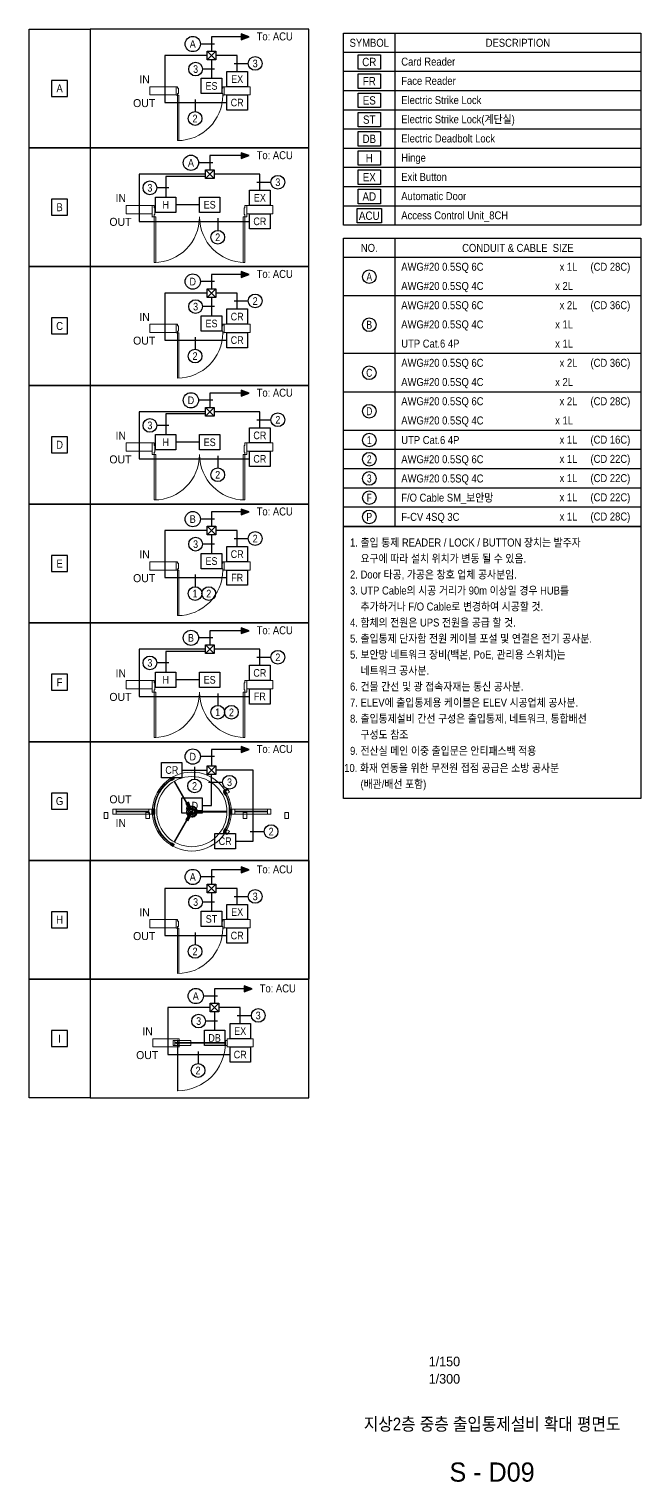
# Model space of a CAD drawing. Header units: millimetres. Extents: x 88230 to 502050, y -351975 to 882900.
# Drawn here: x 347228 to 375900, y 16882 to 84943 of the extents above; entities that cross this region are included whole.
import ezdxf
from ezdxf.enums import TextEntityAlignment as Align

# ---------------------------------------------------------------- set-up
doc = ezdxf.new("R2010")
doc.units = ezdxf.units.MM
doc.header["$LTSCALE"] = 150
doc.set_wipeout_variables(frame=1)
for name, color, linetype in [('-----20 General Symbol', 3, 'Continuous'), ('-----29 Cable Schedule', 1, 'Continuous'), ('-----29 Indicator', 1, 'Continuous'), ('-----30 Text', 2, 'Continuous'), ('-----41 Drawing Title', 2, 'Continuous'), ('-----42 Drawing Number', 2, 'Continuous'), ('-----43 Drawing Scale', 3, 'Continuous'), ('4', 4, 'Continuous')]:
    doc.layers.add(name, color=color, linetype=linetype)
doc.layers.add('-----31 Base Plan', color=8, linetype='Continuous', lineweight=0)
doc.styles.add('ELEC', font='')
doc.styles.get('ELEC').set_extended_font_data('Dotum')

# ---------------------------------------------------------------- blocks, each defined once
blk = doc.blocks.new('A$Cb6f7ff96')
at = {"layer": '-----20 General Symbol', "color": 1}
for points in [[(-29521, -10719), (-29521, -12079), (-31600, -12079), (-31600, -10719)], [(-29521, -12519), (-29521, -13879), (-31600, -13879), (-31600, -12519)], [(-29521, -14319), (-29521, -15679), (-31600, -15679), (-31600, -14319)], [(-29521, -16119), (-29521, -17479), (-31600, -17479), (-31600, -16119)], [(-29521, -17919), (-29521, -19279), (-31600, -19279), (-31600, -17919)], [(-29521, -19719), (-29521, -21079), (-31600, -21079), (-31600, -19719)], [(-29521, -21519), (-29521, -22879), (-31600, -22879), (-31600, -21519)], [(-29521, -23319), (-29521, -24679), (-31600, -24679), (-31600, -23319)], [(-29421, -25119), (-29421, -26479), (-31700, -26479), (-31700, -25119)]]:
    blk.add_lwpolyline(points, close=True, dxfattribs=at)
at = {"layer": '-----29 Cable Schedule', "color": 1}
for p, q in [((-28161, -8700), (-28161, -26719)), ((-5100, -12300), (-32961, -12300)), ((-5100, -14100), (-32961, -14100)), ((-5100, -15900), (-32961, -15900)), ((-5100, -17700), (-32961, -17700)), ((-5100, -19500), (-32961, -19500)), ((-5100, -21300), (-32961, -21300)), ((-5100, -21300), (-32961, -21300)), ((-5100, -23100), (-32961, -23100)), ((-5100, -23100), (-32961, -23100)), ((-5100, -24900), (-32961, -24900)), ((-5100, -24900), (-32961, -24900)), ((-28161, -27919), (-28161, -54919)), ((-5100, -33319), (-32961, -33319)), ((-5100, -38719), (-32961, -38719)), ((-5100, -42319), (-32961, -42319)), ((-5100, -45919), (-32961, -45919)), ((-5100, -47719), (-32961, -47719)), ((-5100, -49519), (-32961, -49519)), ((-5100, -51319), (-32961, -51319)), ((-5100, -53119), (-32961, -53119))]:
    blk.add_line(p, q, dxfattribs=at)
at = {"layer": '-----29 Cable Schedule', "color": 3}
for p, q in [((-5100, -10500), (-32961, -10500)), ((-5100, -29719), (-32961, -29719))]:
    blk.add_line(p, q, dxfattribs=at)
for points in [[(-5100, -26700), (-32961, -26700), (-32961, -8700), (-5100, -8700)], [(-5100, -54919), (-32961, -54919), (-32961, -27919), (-5100, -27919)], [(-5100, -80413), (-32961, -80413), (-32961, -54919), (-5100, -54919)]]:
    blk.add_lwpolyline(points, close=True, dxfattribs=at)
at = {"layer": '-----29 Indicator', "color": 1}
for centre in [(-30561, -31519), (-30561, -36019), (-30561, -40519), (-30561, -44119), (-30561, -46819), (-30561, -48619), (-30561, -50419), (-30561, -52219), (-30561, -54019)]:
    blk.add_circle(centre, 637, dxfattribs=at)
at = {"layer": '-----20 General Symbol', "color": 3, "style": 'ELEC', "width": 0.9}
for s, p in [('CR', (-30561, -11399)), ('FR', (-30561, -13199)), ('ES', (-30561, -14999)), ('ST', (-30561, -16799)), ('DB', (-30561, -18599)), ('H', (-30561, -20399)), ('EX', (-30561, -22199)), ('AD', (-30561, -23999)), ('ACU', (-30561, -25799))]:
    blk.add_text(s, height=780, dxfattribs=at).set_placement(p, align=Align.MIDDLE_CENTER)
at = {"layer": '-----30 Text', "color": 2, "style": 'ELEC', "width": 0.9}
for s, p in [('SYMBOL', (-30561, -9600)), ('DESCRIPTION', (-16630, -9600)), ('NO.', (-30561, -28819)), ('CONDUIT & CABLE  SIZE', (-16630, -28819))]:
    blk.add_text(s, height=750, dxfattribs=at).set_placement(p, align=Align.MIDDLE)
for s, p in [('Card Reader', (-27561, -11366)), ('Face Reader', (-27561, -13166)), ('Electric Strike Lock', (-27561, -14966)), ('Electric Strike Lock(계단실)', (-27561, -16766)), ('Electric Deadbolt Lock', (-27561, -18566)), ('Hinge', (-27561, -20366)), ('Exit Button', (-27561, -22166)), ('Automatic Door', (-27561, -23966)), ('Access Control Unit_8CH', (-27561, -25766)), ('AWG#20 0.5SQ 6C', (-27561, -30585)), ('AWG#20 0.5SQ 4C', (-27561, -32385)), ('AWG#20 0.5SQ 6C', (-27561, -34185)), ('AWG#20 0.5SQ 4C', (-27561, -35985)), ('UTP Cat.6 4P', (-27561, -37785)), ('AWG#20 0.5SQ 6C', (-27561, -39585)), ('AWG#20 0.5SQ 4C', (-27561, -41385)), ('AWG#20 0.5SQ 6C', (-27561, -43185)), ('AWG#20 0.5SQ 4C', (-27561, -44985)), ('UTP Cat.6 4P', (-27561, -46819)), ('AWG#20 0.5SQ 6C', (-27561, -48619)), ('AWG#20 0.5SQ 4C', (-27561, -50419)), ('F/O Cable SM_보안망', (-27561, -52219)), ('F-CV 4SQ 3C', (-27561, -54019)), ('1. 출입 통제 READER / LOCK / BUTTON 장치는 발주자', (-32361, -56419)), ('    요구에 따라 설치 위치가 변동 될 수 있음.', (-32361, -57919)), ('2. Door 타공, 가공은 창호 업체 공사분임.', (-32361, -59419)), ('3. UTP Cable의 시공 거리가 90m 이상일 경우 HUB를', (-32361, -60919)), ('    추가하거나 F/O Cable로 변경하여 시공할 것.', (-32361, -62419)), ('4. 함체의 전원은 UPS 전원을 공급 할 것.', (-32361, -63919)), ('5. 출입통제 단자함 전원 케이블 포설 및 연결은 전기 공사분.', (-32361, -65419)), ('5. 보안망 네트워크 장비(백본, PoE, 관리용 스위치)는', (-32361, -66919)), ('    네트워크 공사분.', (-32361, -68419)), ('6. 건물 간선 및 광 접속자재는 통신 공사분.', (-32361, -69919)), ('7. ELEV에 출입통제용 케이블은 ELEV 시공업체 공사분.', (-32361, -71419)), ('8. 출입통제설비 간선 구성은 출입통제, 네트워크, 통합배선', (-32361, -72919)), ('    구성도 참조', (-32361, -74419)), ('9. 전산실 메인 이중 출입문은 안티패스백 적용', (-32361, -75937)), ('10. 화재 연동을 위한 무전원 접점 공급은 소방 공사분', (-32905, -77545)), ('    (배관/배선 포함)', (-32361, -79045))]:
    blk.add_text(s, height=750, dxfattribs=at).set_placement(p, align=Align.MIDDLE_LEFT)
at = {"layer": '-----30 Text', "transparency": 33554687, "style": 'ELEC', "width": 0.8}
for s, p in [('A', (-30561, -31519)), ('B', (-30561, -36019)), ('C', (-30561, -40519)), ('D', (-30561, -44119)), ('1', (-30561, -46819)), ('2', (-30561, -48619)), ('3', (-30561, -50419)), ('F', (-30561, -52219)), ('P', (-30561, -54019))]:
    blk.add_text(s, height=750, dxfattribs=at).set_placement(p, align=Align.MIDDLE_CENTER)
at = {"layer": '-----30 Text', "color": 2, "style": 'ELEC', "width": 0.9}
for s, p in [('x 1L     (CD 28C)', (-6100, -30585)), ('x 2L     ', (-10242, -32385)), ('x 2L     (CD 36C)', (-6100, -34185)), ('x 1L     ', (-10242, -35985)), ('x 1L     ', (-10242, -37785)), ('x 2L     (CD 36C)', (-6100, -39585)), ('x 2L     ', (-10242, -41385)), ('x 2L     (CD 28C)', (-6100, -43185)), ('x 1L     ', (-10242, -44985)), ('x 1L     (CD 16C)', (-6100, -46785)), ('x 1L     (CD 22C)', (-6100, -48585)), ('x 1L     (CD 22C)', (-6100, -50385)), ('x 1L     (CD 22C)', (-6100, -52185)), ('x 1L     (CD 28C)', (-6100, -53985))]:
    blk.add_text(s, height=750, dxfattribs=at).set_placement(p, align=Align.MIDDLE_RIGHT)
blk = doc.blocks.new('범례2_GOK')
at = {"layer": '4', "ltscale": 0.05}
h = blk.add_hatch(color=256, dxfattribs=at)
h.dxf.hatch_style = 1
h.paths.add_polyline_path([(38427, 168058), (38951, 168249), (38427, 168440)])
at = {"layer": '4'}
h = blk.add_hatch(color=256, dxfattribs=at)
h.dxf.hatch_style = 1
h.paths.add_polyline_path([(38427, 160327), (38951, 160518), (38427, 160709)])
h = blk.add_hatch(color=256, dxfattribs=at)
h.dxf.hatch_style = 1
h.paths.add_polyline_path([(38427, 152596), (38951, 152787), (38427, 152978)])
h = blk.add_hatch(color=256, dxfattribs=at)
h.dxf.hatch_style = 1
h.paths.add_polyline_path([(38427, 144865), (38951, 145056), (38427, 145247)])
h = blk.add_hatch(color=256, dxfattribs=at)
h.dxf.hatch_style = 1
h.paths.add_polyline_path([(38427, 137134), (38951, 137325), (38427, 137516)])
h = blk.add_hatch(color=256, dxfattribs=at)
h.dxf.hatch_style = 1
h.paths.add_polyline_path([(38427, 129403), (38951, 129594), (38427, 129784)])
h = blk.add_hatch(color=256, dxfattribs=at)
h.dxf.hatch_style = 1
h.paths.add_polyline_path([(38427, 121671), (38951, 121862), (38427, 122053)])
h = blk.add_hatch(color=256, dxfattribs=at)
h.dxf.hatch_style = 1
h.paths.add_polyline_path([(38427, 113837), (38951, 114028), (38427, 114219)])
at = {"layer": '4', "ltscale": 0.05}
h = blk.add_hatch(color=256, dxfattribs=at)
h.dxf.hatch_style = 1
h.paths.add_polyline_path([(38625, 106089), (39150, 106280), (38625, 106471)])
at = {"layer": '-----20 General Symbol'}
for p, q in [((36214, 167321), (36778, 167321)), ((36214, 166758), (36214, 167321)), ((36778, 166758), (36214, 167321)), ((36214, 166758), (36778, 167321)), ((36778, 166758), (36214, 166758)), ((36778, 167321), (36778, 166758)), ((36098, 159590), (36661, 159590)), ((36098, 159027), (36098, 159590)), ((36661, 159027), (36098, 159590)), ((36098, 159027), (36661, 159590)), ((36661, 159027), (36098, 159027)), ((36661, 159590), (36661, 159027)), ((36214, 151859), (36778, 151859)), ((36214, 151295), (36214, 151859)), ((36778, 151295), (36214, 151859)), ((36214, 151295), (36778, 151859)), ((36778, 151859), (36778, 151295)), ((36778, 151295), (36214, 151295)), ((36098, 144128), (36661, 144128)), ((36098, 143564), (36098, 144128)), ((36661, 143564), (36098, 144128)), ((36098, 143564), (36661, 144128)), ((36661, 144128), (36661, 143564)), ((36661, 143564), (36098, 143564)), ((36214, 136397), (36778, 136397)), ((36214, 135833), (36214, 136397)), ((36778, 135833), (36214, 136397)), ((36214, 135833), (36778, 136397)), ((36778, 136397), (36778, 135833)), ((36778, 135833), (36214, 135833)), ((36098, 128666), (36661, 128666)), ((36098, 128102), (36098, 128666)), ((36661, 128102), (36098, 128666)), ((36098, 128102), (36661, 128666)), ((36661, 128666), (36661, 128102)), ((36661, 128102), (36098, 128102)), ((36214, 120807), (36778, 120807)), ((36214, 120243), (36214, 120807)), ((36778, 120243), (36214, 120807)), ((36214, 120243), (36778, 120807)), ((36778, 120243), (36214, 120243)), ((36778, 120807), (36778, 120243)), ((36214, 113100), (36778, 113100)), ((36214, 112537), (36214, 113100)), ((36778, 112537), (36214, 113100)), ((36214, 112537), (36778, 113100)), ((36778, 113100), (36778, 112537)), ((36778, 112537), (36214, 112537)), ((36413, 105352), (36976, 105352)), ((36413, 104789), (36413, 105352)), ((36976, 104789), (36413, 105352)), ((36413, 104789), (36976, 105352)), ((36976, 105352), (36976, 104789)), ((36976, 104789), (36413, 104789))]:
    blk.add_line(p, q, dxfattribs=at)
at = {"layer": '-----20 General Symbol', "color": 1}
for p, q in [((35834, 165552), (37159, 165552)), ((35834, 164558), (35834, 165552)), ((37159, 165552), (37159, 164558)), ((37505, 166001), (38830, 166001)), ((37505, 165007), (37505, 166001)), ((38830, 166001), (38830, 165007)), ((27126, 165414), (26084, 165414)), ((26084, 165414), (26084, 164372)), ((27126, 164372), (27126, 165414)), ((38830, 165007), (37505, 165007)), ((26084, 164372), (27126, 164372)), ((37159, 164558), (35834, 164558)), ((37505, 164470), (38830, 164470)), ((37505, 163476), (37505, 164470)), ((38830, 164470), (38830, 163476)), ((38830, 163476), (37505, 163476)), ((38981, 158270), (40306, 158270)), ((38981, 157276), (38981, 158270)), ((40306, 158270), (40306, 157276)), ((27126, 157683), (26084, 157683)), ((26084, 157683), (26084, 156641)), ((27126, 156641), (27126, 157683)), ((32857, 157820), (34182, 157820)), ((32857, 156827), (32857, 157820)), ((34182, 157820), (34182, 156827)), ((35717, 157820), (37042, 157820)), ((35717, 156827), (35717, 157820)), ((37042, 157820), (37042, 156827)), ((40306, 157276), (38981, 157276)), ((26084, 156641), (27126, 156641)), ((34182, 156827), (32857, 156827)), ((37042, 156827), (35717, 156827)), ((38981, 156739), (40306, 156739)), ((38981, 155745), (38981, 156739)), ((40306, 156739), (40306, 155745)), ((40306, 155745), (38981, 155745)), ((37505, 150539), (38830, 150539)), ((37505, 149545), (37505, 150539)), ((38830, 150539), (38830, 149545)), ((27126, 149952), (26084, 149952)), ((26084, 149952), (26084, 148909)), ((27126, 148909), (27126, 149952)), ((35834, 150089), (37159, 150089)), ((35834, 149095), (35834, 150089)), ((37159, 150089), (37159, 149095)), ((38830, 149545), (37505, 149545)), ((26084, 148909), (27126, 148909)), ((37159, 149095), (35834, 149095)), ((37505, 149008), (38830, 149008)), ((37505, 148014), (37505, 149008)), ((38830, 149008), (38830, 148014)), ((38830, 148014), (37505, 148014)), ((38981, 142808), (40306, 142808)), ((38981, 141814), (38981, 142808)), ((40306, 142808), (40306, 141814)), ((27126, 142220), (26084, 142220)), ((26084, 142220), (26084, 141178)), ((27126, 141178), (27126, 142220)), ((32857, 142358), (34182, 142358)), ((32857, 141364), (32857, 142358)), ((34182, 142358), (34182, 141364)), ((35717, 142358), (37042, 142358)), ((35717, 141364), (35717, 142358)), ((37042, 142358), (37042, 141364)), ((26084, 141178), (27126, 141178)), ((34182, 141364), (32857, 141364)), ((37042, 141364), (35717, 141364)), ((40306, 141814), (38981, 141814)), ((38981, 141277), (40306, 141277)), ((38981, 140283), (38981, 141277)), ((40306, 141277), (40306, 140283)), ((40306, 140283), (38981, 140283)), ((27126, 134489), (26084, 134489)), ((26084, 134489), (26084, 133447)), ((27126, 133447), (27126, 134489)), ((35834, 134627), (37159, 134627)), ((35834, 133633), (35834, 134627)), ((37159, 134627), (37159, 133633)), ((37505, 135077), (38830, 135077)), ((37505, 134083), (37505, 135077)), ((38830, 135077), (38830, 134083)), ((26084, 133447), (27126, 133447)), ((37159, 133633), (35834, 133633)), ((38830, 134083), (37505, 134083)), ((37505, 133546), (38830, 133546)), ((37505, 132552), (37505, 133546)), ((38830, 133546), (38830, 132552)), ((38830, 132552), (37505, 132552)), ((27126, 126758), (26084, 126758)), ((26084, 126758), (26084, 125716)), ((27126, 125716), (27126, 126758)), ((32857, 126896), (34182, 126896)), ((32857, 125902), (32857, 126896)), ((34182, 126896), (34182, 125902)), ((35717, 126896), (37042, 126896)), ((35717, 125902), (35717, 126896)), ((37042, 126896), (37042, 125902)), ((38981, 127346), (40306, 127346)), ((38981, 126352), (38981, 127346)), ((40306, 127346), (40306, 126352)), ((34182, 125902), (32857, 125902)), ((37042, 125902), (35717, 125902)), ((40306, 126352), (38981, 126352)), ((38981, 125815), (40306, 125815)), ((38981, 124821), (38981, 125815)), ((40306, 125815), (40306, 124821)), ((26084, 125716), (27126, 125716)), ((40306, 124821), (38981, 124821)), ((33249, 121022), (34574, 121022)), ((33249, 120028), (33249, 121022)), ((34574, 121022), (34574, 120028)), ((34574, 120028), (33249, 120028)), ((27126, 119027), (26084, 119027)), ((26084, 119027), (26084, 117985)), ((27126, 117985), (27126, 119027)), ((34555, 118707), (35880, 118707)), ((34555, 117713), (34555, 118707)), ((35880, 118707), (35880, 117713)), ((26084, 117985), (27126, 117985)), ((35880, 117713), (34555, 117713)), ((36724, 116391), (38049, 116391)), ((36724, 115398), (36724, 116391)), ((38049, 116391), (38049, 115398)), ((38049, 115398), (36724, 115398)), ((37505, 111780), (38830, 111780)), ((37505, 110786), (37505, 111780)), ((38830, 111780), (38830, 110786)), ((27126, 111296), (26084, 111296)), ((26084, 111296), (26084, 110254)), ((27126, 110254), (27126, 111296)), ((35834, 111330), (37159, 111330)), ((35834, 110337), (35834, 111330)), ((37159, 111330), (37159, 110337)), ((38830, 110786), (37505, 110786)), ((26084, 110254), (27126, 110254)), ((37159, 110337), (35834, 110337)), ((37505, 110249), (38830, 110249)), ((37505, 109255), (37505, 110249)), ((38830, 110249), (38830, 109255)), ((38830, 109255), (37505, 109255)), ((37704, 104032), (39029, 104032)), ((37704, 103038), (37704, 104032)), ((39029, 104032), (39029, 103038)), ((27126, 103565), (26084, 103565)), ((26084, 103565), (26084, 102523)), ((27126, 102523), (27126, 103565)), ((36032, 103582), (37357, 103582)), ((36032, 102589), (36032, 103582)), ((37357, 103582), (37357, 102589)), ((26084, 102523), (27126, 102523)), ((37357, 102589), (36032, 102589)), ((39029, 103038), (37704, 103038)), ((37704, 102501), (39029, 102501)), ((37704, 101507), (37704, 102501)), ((39029, 102501), (39029, 101507)), ((39029, 101507), (37704, 101507))]:
    blk.add_line(p, q, dxfattribs=at)
at = {"layer": '-----29 Indicator', "color": 1}
for p, q in [((24617, 168758), (28593, 168758)), ((24617, 161027), (24617, 168758)), ((28593, 168758), (28593, 161027)), ((42841, 168758), (28593, 168758)), ((28593, 168758), (28593, 161027)), ((42841, 161027), (42841, 168758)), ((28593, 161027), (24617, 161027)), ((24617, 161027), (28593, 161027)), ((24617, 153296), (24617, 161027)), ((28593, 161027), (42841, 161027)), ((28593, 161027), (28593, 153296)), ((42841, 161027), (28593, 161027)), ((28593, 161027), (28593, 153296)), ((42841, 153296), (42841, 161027)), ((28593, 153296), (24617, 153296)), ((24617, 153296), (28593, 153296)), ((24617, 145565), (24617, 153296)), ((28593, 153296), (42841, 153296)), ((28593, 153296), (28593, 145565)), ((42841, 153296), (28593, 153296)), ((28593, 153296), (28593, 145565)), ((42841, 145565), (42841, 153296)), ((28593, 145565), (24617, 145565)), ((24617, 145565), (28593, 145565)), ((24617, 137834), (24617, 145565)), ((28593, 145565), (42841, 145565)), ((28593, 145565), (28593, 137834)), ((42841, 145565), (28593, 145565)), ((28593, 145565), (28593, 137834)), ((42841, 137834), (42841, 145565)), ((28593, 137834), (24617, 137834)), ((24617, 137834), (28593, 137834)), ((24617, 130103), (24617, 137834)), ((28593, 137834), (42841, 137834)), ((28593, 137834), (28593, 130103)), ((42841, 137834), (28593, 137834)), ((28593, 137834), (28593, 130103)), ((42841, 130103), (42841, 137834)), ((28593, 130103), (24617, 130103)), ((24617, 130103), (28593, 130103)), ((24617, 122372), (24617, 130103)), ((28593, 130103), (42841, 130103)), ((28593, 130103), (28593, 122372)), ((42841, 130103), (28593, 130103)), ((28593, 130103), (28593, 122372)), ((42841, 122372), (42841, 130103)), ((28593, 122372), (24617, 122372)), ((24617, 122372), (28593, 122372)), ((24617, 114640), (24617, 122372)), ((28593, 122372), (42841, 122372)), ((28593, 122372), (28593, 114640)), ((42841, 122372), (28593, 122372)), ((28593, 122372), (28593, 114640)), ((42841, 114640), (42841, 122372)), ((42841, 114640), (24617, 114640)), ((28593, 114640), (24617, 114640)), ((24617, 114640), (28593, 114640)), ((28593, 114640), (24617, 114640)), ((24617, 114640), (28593, 114640)), ((24617, 106909), (24617, 114640)), ((24617, 114640), (28593, 114640)), ((24617, 106909), (24617, 114640)), ((24617, 114640), (24617, 114640)), ((28593, 114640), (42841, 114640)), ((42841, 114640), (28593, 114640)), ((28593, 114640), (42841, 114640)), ((28593, 114640), (28593, 106909)), ((42841, 114640), (28593, 114640)), ((28593, 114640), (28593, 106909)), ((28593, 114640), (42841, 114640)), ((28593, 106909), (28593, 114640)), ((28593, 114640), (28593, 106909)), ((42841, 106909), (42841, 114640)), ((42841, 114640), (42841, 106909)), ((28593, 106909), (24617, 106909)), ((24617, 106909), (28593, 106909)), ((24617, 99178), (24617, 106909)), ((28593, 106909), (42841, 106909)), ((28593, 106909), (28593, 99178)), ((42841, 106909), (28593, 106909)), ((28593, 106909), (28593, 99178)), ((42841, 99178), (42841, 106909)), ((28593, 99178), (24617, 99178)), ((28593, 99178), (42841, 99178))]:
    blk.add_line(p, q, dxfattribs=at)
at = {"layer": '-----29 Indicator', "color": 1, "linetype": 'Continuous'}
for p, q in [((36297, 167785), (35772, 167785)), ((36695, 167785), (36297, 167785)), ((37969, 166520), (38366, 166520)), ((38366, 166520), (38892, 166520)), ((36297, 166155), (35908, 166155)), ((36695, 166155), (36297, 166155)), ((35424, 164172), (35424, 163774)), ((35424, 163774), (35424, 163385)), ((36181, 160054), (35655, 160054)), ((36578, 160054), (36181, 160054)), ((33320, 158424), (32932, 158424)), ((33718, 158424), (33320, 158424)), ((39445, 158789), (39843, 158789)), ((39843, 158789), (40369, 158789)), ((36900, 156441), (36900, 156043)), ((36900, 156043), (36900, 155654)), ((36297, 152323), (35772, 152323)), ((36695, 152323), (36297, 152323)), ((36297, 150692), (35908, 150692)), ((36695, 150692), (36297, 150692)), ((37969, 151058), (38366, 151058)), ((38366, 151058), (38892, 151058)), ((35424, 148710), (35424, 148312)), ((35424, 148312), (35424, 147923)), ((36181, 144592), (35655, 144592)), ((36578, 144592), (36181, 144592)), ((33320, 142961), (32932, 142961)), ((33718, 142961), (33320, 142961)), ((39445, 143327), (39843, 143327)), ((39843, 143327), (40369, 143327)), ((36900, 140979), (36900, 140581)), ((36900, 140581), (36900, 140192)), ((36297, 136861), (35772, 136861)), ((36695, 136861), (36297, 136861)), ((37969, 135596), (38366, 135596)), ((38366, 135596), (38892, 135596)), ((36297, 135230), (35908, 135230)), ((36695, 135230), (36297, 135230)), ((35424, 133247), (35424, 132850)), ((35424, 132850), (35424, 132461)), ((36181, 129130), (35655, 129130)), ((36578, 129130), (36181, 129130)), ((39445, 127865), (39843, 127865)), ((39843, 127865), (40369, 127865)), ((33320, 127499), (32932, 127499)), ((33718, 127499), (33320, 127499)), ((36900, 125516), (36900, 125119)), ((36900, 125119), (36900, 124730)), ((36297, 121399), (35772, 121399)), ((36695, 121399), (36297, 121399)), ((35394, 120724), (35394, 120326)), ((35394, 120326), (35394, 119937)), ((36297, 119731), (36695, 119731)), ((36695, 119731), (37221, 119731)), ((39009, 116521), (39406, 116521)), ((39406, 116521), (39932, 116521)), ((36297, 113564), (35772, 113564)), ((36695, 113564), (36297, 113564)), ((36297, 111934), (35908, 111934)), ((36695, 111934), (36297, 111934)), ((37969, 112299), (38366, 112299)), ((38366, 112299), (38892, 112299)), ((35424, 109951), (35424, 109553)), ((35424, 109553), (35424, 109164)), ((36496, 105816), (35970, 105816)), ((36893, 105816), (36496, 105816)), ((36496, 104186), (36107, 104186)), ((36893, 104186), (36496, 104186)), ((38167, 104551), (38565, 104551)), ((38565, 104551), (39091, 104551)), ((35622, 102203), (35622, 101805)), ((35622, 101805), (35622, 101416))]:
    blk.add_line(p, q, dxfattribs=at)
for centre, radius in [((35275, 167785), 497), ((35461, 166155), 447), ((39340, 166520), 447), ((35424, 162938), 447), ((35158, 160054), 497), ((40816, 158789), 447), ((32484, 158424), 447), ((36900, 155207), 447), ((35275, 152323), 497), ((39340, 151058), 447), ((35461, 150692), 447), ((35424, 147476), 447), ((35158, 144592), 497), ((40816, 143327), 447), ((32484, 142961), 447), ((36900, 139745), 447), ((35275, 136861), 497), ((35461, 135230), 447), ((39340, 135596), 447), ((35424, 132014), 447), ((36318, 132014), 447), ((35158, 129130), 497), ((32484, 127499), 447), ((40816, 127865), 447), ((36900, 124283), 447), ((37795, 124283), 447), ((35275, 121399), 497), ((37668, 119731), 447), ((35394, 119490), 447), ((40379, 116521), 447), ((35275, 113564), 497), ((39340, 112299), 447), ((35461, 111934), 447), ((35424, 108717), 447), ((35473, 105816), 497), ((39538, 104551), 447), ((35660, 104186), 447), ((35622, 100969), 447)]:
    blk.add_circle(centre, radius, dxfattribs=at)
at = {"layer": '-----31 Base Plan'}
for p, q in [((34188, 165007), (32483, 165007)), ((32483, 165007), (32483, 164470)), ((34188, 165007), (34188, 164452)), ((34275, 165007), (34188, 165007)), ((34188, 164470), (34188, 165007)), ((34275, 164905), (34275, 165007)), ((34275, 164905), (34345, 164905)), ((34345, 164558), (34345, 164905)), ((37159, 164905), (37159, 164558)), ((37159, 164905), (37228, 164905)), ((37228, 164905), (37228, 165007)), ((37315, 165007), (37228, 165007)), ((37315, 164452), (37315, 165007)), ((37315, 165007), (39020, 165007)), ((37315, 164470), (37315, 165007)), ((39020, 165007), (39020, 164470)), ((32483, 164470), (34188, 164470)), ((34188, 164452), (34275, 164452)), ((34275, 164452), (34275, 164558)), ((34275, 164558), (34345, 164558)), ((34380, 164452), (34275, 164452)), ((34275, 164452), (34275, 161499)), ((34380, 164452), (34380, 161501)), ((37159, 164558), (37228, 164558)), ((37228, 164558), (37228, 164452)), ((37228, 164452), (37315, 164452)), ((39020, 164470), (37315, 164470)), ((32643, 157276), (30937, 157276)), ((30937, 157276), (30937, 156739)), ((32643, 156525), (32643, 157276)), ((32643, 157276), (32762, 157276)), ((32643, 156739), (32643, 157276)), ((32643, 157061), (32643, 156524)), ((32762, 157276), (32762, 157123)), ((32762, 157123), (32814, 157123)), ((32814, 157123), (32814, 156679)), ((38672, 157123), (38620, 157123)), ((38620, 157123), (38620, 156679)), ((38791, 157276), (38672, 157276)), ((38672, 157276), (38672, 157123)), ((38791, 156525), (38791, 157276)), ((40497, 157276), (38791, 157276)), ((38791, 157276), (38791, 156739)), ((40497, 156739), (40497, 157276)), ((30937, 156739), (32643, 156739)), ((32762, 156525), (32643, 156525)), ((32814, 156679), (32762, 156679)), ((32762, 156679), (32762, 156525)), ((32762, 156525), (32762, 156525)), ((32762, 153570), (32762, 156525)), ((32762, 156525), (32865, 156525)), ((32865, 156525), (32865, 153570)), ((38569, 156525), (38569, 153570)), ((38672, 156525), (38569, 156525)), ((38620, 156679), (38672, 156679)), ((38672, 156679), (38672, 156525)), ((38672, 156525), (38672, 156525)), ((38672, 156525), (38672, 156525)), ((38672, 156525), (38791, 156525)), ((38672, 153570), (38672, 156525)), ((38791, 156739), (40497, 156739)), ((32865, 153570), (32762, 153570)), ((38569, 153570), (38672, 153570)), ((34188, 149545), (32483, 149545)), ((32483, 149545), (32483, 149008)), ((34188, 149545), (34188, 148989)), ((34275, 149545), (34188, 149545)), ((34188, 149008), (34188, 149545)), ((34275, 149443), (34275, 149545)), ((34275, 149443), (34345, 149443)), ((34345, 149095), (34345, 149443)), ((37159, 149443), (37159, 149095)), ((37159, 149443), (37228, 149443)), ((37228, 149443), (37228, 149545)), ((37315, 149545), (37228, 149545)), ((37315, 148989), (37315, 149545)), ((37315, 149545), (39020, 149545)), ((37315, 149008), (37315, 149545)), ((39020, 149545), (39020, 149008)), ((32483, 149008), (34188, 149008)), ((34188, 149406), (34188, 149059)), ((34188, 148989), (34275, 148989)), ((34275, 148989), (34275, 149095)), ((34275, 149095), (34345, 149095)), ((34380, 148989), (34275, 148989)), ((34275, 148989), (34275, 146037)), ((34380, 148989), (34380, 146038)), ((37159, 149095), (37228, 149095)), ((37228, 149095), (37228, 148989)), ((37228, 148989), (37315, 148989)), ((37315, 149059), (37315, 149406)), ((37315, 149059), (37315, 149406)), ((39020, 149008), (37315, 149008)), ((32643, 141814), (30937, 141814)), ((30937, 141814), (30937, 141277)), ((30937, 141277), (32643, 141277)), ((32643, 141063), (32643, 141814)), ((32643, 141814), (32762, 141814)), ((32643, 141277), (32643, 141814)), ((32643, 141599), (32643, 141062)), ((32762, 141063), (32643, 141063)), ((32762, 141814), (32762, 141660)), ((32762, 141660), (32814, 141660)), ((32814, 141216), (32762, 141216)), ((32762, 141216), (32762, 141063)), ((32762, 141063), (32762, 141063)), ((32762, 138108), (32762, 141063)), ((32762, 141063), (32865, 141063)), ((32814, 141660), (32814, 141216)), ((32865, 141063), (32865, 138108)), ((38569, 141063), (38569, 138108)), ((38672, 141063), (38569, 141063)), ((38672, 141660), (38620, 141660)), ((38620, 141660), (38620, 141216)), ((38620, 141216), (38672, 141216)), ((38791, 141814), (38672, 141814)), ((38672, 141814), (38672, 141660)), ((38672, 141216), (38672, 141063)), ((38672, 141063), (38672, 141063)), ((38672, 141063), (38672, 141063)), ((38672, 141063), (38791, 141063)), ((38672, 138108), (38672, 141063)), ((38791, 141063), (38791, 141814)), ((40497, 141814), (38791, 141814)), ((38791, 141814), (38791, 141277)), ((38791, 141277), (40497, 141277)), ((40497, 141277), (40497, 141814)), ((32865, 138108), (32762, 138108)), ((38569, 138108), (38672, 138108)), ((34188, 134083), (32483, 134083)), ((32483, 134083), (32483, 133546)), ((32483, 133546), (34188, 133546)), ((34188, 134083), (34188, 133527)), ((34275, 134083), (34188, 134083)), ((34188, 133546), (34188, 134083)), ((34188, 133944), (34188, 133597)), ((34188, 133527), (34275, 133527)), ((34275, 133981), (34275, 134083)), ((34275, 133981), (34345, 133981)), ((34275, 133527), (34275, 133633)), ((34275, 133633), (34345, 133633)), ((34380, 133527), (34275, 133527)), ((34275, 133527), (34275, 130574)), ((34345, 133633), (34345, 133981)), ((34380, 133527), (34380, 130576)), ((37159, 133981), (37159, 133633)), ((37159, 133981), (37228, 133981)), ((37159, 133633), (37228, 133633)), ((37228, 133981), (37228, 134083)), ((37315, 134083), (37228, 134083)), ((37228, 133633), (37228, 133527)), ((37228, 133527), (37315, 133527)), ((37315, 133527), (37315, 134083)), ((37315, 134083), (39020, 134083)), ((37315, 133546), (37315, 134083)), ((37315, 133597), (37315, 133944)), ((37315, 133597), (37315, 133944)), ((39020, 133546), (37315, 133546)), ((39020, 134083), (39020, 133546)), ((32643, 126352), (30937, 126352)), ((30937, 126352), (30937, 125815)), ((30937, 125815), (32643, 125815)), ((32643, 125600), (32643, 126352)), ((32643, 126352), (32762, 126352)), ((32643, 125815), (32643, 126352)), ((32643, 126137), (32643, 125600)), ((32762, 126352), (32762, 126198)), ((32762, 126198), (32814, 126198)), ((32814, 126198), (32814, 125754)), ((38672, 126198), (38620, 126198)), ((38620, 126198), (38620, 125754)), ((38791, 126352), (38672, 126352)), ((38672, 126352), (38672, 126198)), ((38791, 125600), (38791, 126352)), ((40497, 126352), (38791, 126352)), ((38791, 126352), (38791, 125815)), ((38791, 125815), (40497, 125815)), ((40497, 125815), (40497, 126352)), ((32762, 125600), (32643, 125600)), ((32814, 125754), (32762, 125754)), ((32762, 125754), (32762, 125600)), ((32762, 125600), (32762, 125600)), ((32762, 122646), (32762, 125600)), ((32762, 125600), (32865, 125600)), ((32865, 125600), (32865, 122646)), ((38569, 125600), (38569, 122646)), ((38672, 125600), (38569, 125600)), ((38620, 125754), (38672, 125754)), ((38672, 125754), (38672, 125600)), ((38672, 125600), (38672, 125600)), ((38672, 125600), (38672, 125600)), ((38672, 125600), (38791, 125600)), ((38672, 122646), (38672, 125600)), ((32865, 122646), (32762, 122646)), ((38569, 122646), (38672, 122646)), ((33998, 120078), (33826, 119979)), ((33826, 119979), (33865, 119910)), ((33996, 120071), (33833, 119977)), ((33833, 119977), (33867, 119917)), ((33913, 119938), (33865, 119910)), ((33910, 119942), (33867, 119917)), ((33996, 120071), (33877, 120002)), ((33877, 120002), (33946, 119884)), ((33993, 120060), (33888, 119999)), ((33888, 119999), (33949, 119895)), ((33888, 119999), (34054, 119955)), ((33924, 119877), (33899, 119863)), ((34064, 119952), (33901, 119858)), ((34071, 119950), (33904, 119854)), ((33910, 119942), (33913, 119938)), ((33933, 119905), (33915, 119934)), ((33924, 119877), (33926, 119873)), ((33946, 119884), (34064, 119952)), ((33993, 120060), (33949, 119895)), ((33949, 119895), (34054, 119955)), ((34054, 119955), (33993, 120060)), ((34064, 119952), (33996, 120071)), ((33996, 120071), (34064, 119952)), ((33998, 120078), (34071, 119950)), ((34114, 119781), (34069, 119755)), ((34856, 118393), (34069, 119755)), ((34900, 118419), (34114, 119781)), ((37504, 119311), (37269, 119176)), ((37269, 119176), (37305, 119114)), ((37571, 119267), (37274, 119096)), ((37569, 119260), (37277, 119091)), ((37404, 119165), (37277, 119091)), ((37305, 119114), (37540, 119249)), ((37404, 119165), (37504, 118993)), ((37540, 119249), (37504, 119311)), ((37569, 119260), (37666, 119093)), ((37571, 119267), (37673, 119091)), ((34827, 118357), (34863, 118377)), ((34982, 118089), (34827, 118357)), ((34856, 118393), (34900, 118419)), ((35017, 118110), (34863, 118377)), ((34910, 118405), (34946, 118425)), ((35065, 118137), (34910, 118405)), ((35100, 118158), (34946, 118425)), ((37274, 119096), (37277, 119091)), ((37277, 119091), (37374, 118924)), ((37284, 119090), (37402, 119158)), ((37402, 119158), (37284, 119090)), ((37352, 118971), (37284, 119090)), ((37284, 119090), (37378, 118926)), ((37295, 119087), (37400, 119147)), ((37355, 118982), (37295, 119087)), ((37460, 119042), (37295, 119087)), ((37471, 119039), (37352, 118971)), ((37400, 119147), (37355, 118982)), ((37460, 119042), (37355, 118982)), ((37368, 118954), (37363, 118952)), ((37368, 118954), (37382, 118929)), ((37374, 118983), (37404, 118999)), ((37400, 119147), (37460, 119042)), ((37402, 119158), (37471, 119039)), ((37402, 119158), (37497, 118995)), ((37412, 119004), (37408, 119001)), ((37408, 119001), (37435, 118954)), ((37412, 119004), (37437, 118961)), ((37504, 118993), (37435, 118954)), ((37497, 118995), (37437, 118961)), ((37491, 119025), (37486, 119023)), ((37486, 119023), (37504, 118993)), ((37491, 119025), (37505, 119000)), ((37673, 119091), (37504, 118993)), ((37666, 119093), (37505, 119000)), ((29746, 117761), (29506, 117761)), ((29506, 117761), (29506, 117361)), ((29506, 117361), (29746, 117361)), ((29746, 117361), (29746, 117761)), ((30288, 117989), (30083, 117989)), ((30083, 117989), (30083, 117646)), ((30083, 117646), (30288, 117646)), ((30288, 117646), (30288, 117989)), ((30288, 117989), (32411, 117989)), ((32411, 117838), (30288, 117838)), ((32411, 117797), (30288, 117797)), ((32411, 117646), (30288, 117646)), ((32469, 117761), (32228, 117761)), ((32228, 117761), (32228, 117361)), ((32228, 117361), (32469, 117361)), ((32616, 117989), (32411, 117989)), ((32411, 117989), (32411, 117646)), ((32411, 117646), (32616, 117646)), ((32469, 117361), (32469, 117761)), ((32729, 117989), (32616, 117989)), ((32616, 117989), (32616, 117646)), ((32616, 117989), (32616, 117646)), ((32616, 117646), (32616, 117989)), ((32616, 117903), (32616, 117732)), ((32616, 117646), (32729, 117646)), ((32724, 117984), (32621, 117984)), ((32621, 117984), (32621, 117652)), ((32621, 117652), (32724, 117652)), ((32792, 117920), (32655, 117920)), ((32655, 117920), (32655, 117715)), ((32655, 117715), (32792, 117715)), ((32784, 117912), (32663, 117912)), ((32663, 117912), (32663, 117723)), ((32663, 117912), (32784, 117723)), ((32784, 117912), (32663, 117723)), ((32663, 117723), (32784, 117723)), ((32724, 117924), (32724, 117984)), ((32724, 117924), (32729, 117924)), ((32724, 117652), (32724, 117711)), ((32724, 117711), (32729, 117711)), ((32729, 117924), (32729, 117989)), ((32729, 117646), (32729, 117711)), ((32769, 117921), (32735, 117922)), ((32769, 117715), (32735, 117713)), ((32784, 117723), (32784, 117912)), ((32787, 117984), (32787, 117955)), ((32787, 117955), (32792, 117955)), ((32787, 117681), (32787, 117652)), ((32787, 117681), (32792, 117681)), ((32792, 117984), (32792, 117652)), ((32792, 117715), (32792, 117920)), ((32797, 117984), (32797, 117652)), ((34982, 117546), (34827, 117278)), ((34863, 117258), (34827, 117278)), ((35017, 117525), (34863, 117258)), ((35065, 117498), (34910, 117231)), ((34932, 117894), (35073, 117856)), ((35073, 117856), (34932, 117894)), ((35073, 117779), (34932, 117741)), ((34932, 117741), (35073, 117779)), ((35100, 117477), (34946, 117210)), ((34982, 118089), (35084, 117912)), ((34982, 117546), (35084, 117723)), ((35003, 118052), (35039, 118073)), ((35039, 117562), (35003, 117583)), ((35017, 118110), (35120, 117933)), ((35017, 117525), (35120, 117703)), ((35065, 118137), (35167, 117960)), ((35065, 117498), (35167, 117675)), ((35072, 117934), (35107, 117954)), ((35107, 117681), (35072, 117702)), ((35358, 117958), (35077, 117958)), ((35077, 117958), (35077, 117677)), ((35077, 117677), (35358, 117677)), ((35084, 117912), (35120, 117933)), ((35120, 117703), (35084, 117723)), ((35086, 118100), (35122, 118121)), ((35122, 117514), (35086, 117535)), ((35100, 118158), (35203, 117980)), ((35100, 117477), (35203, 117655)), ((35155, 117982), (35190, 118002)), ((35190, 117633), (35155, 117654)), ((35167, 117960), (35203, 117980)), ((35203, 117655), (35167, 117675)), ((35224, 117845), (35190, 117826)), ((35190, 117810), (35224, 117790)), ((35238, 117798), (35238, 117837)), ((35257, 117963), (35294, 118103)), ((35294, 118103), (35257, 117963)), ((35294, 117532), (35257, 117672)), ((35257, 117672), (35294, 117532)), ((35427, 118027), (35324, 117924)), ((35324, 117924), (35427, 118027)), ((35324, 117711), (35427, 117609)), ((35427, 117609), (35324, 117711)), ((35358, 117677), (35358, 117958)), ((35571, 117886), (35366, 117886)), ((35366, 117886), (35366, 117845)), ((35571, 117845), (35366, 117845)), ((35571, 117790), (35366, 117790)), ((35366, 117790), (35366, 117749)), ((35571, 117749), (35366, 117749)), ((35391, 117886), (35391, 117845)), ((35391, 117790), (35391, 117749)), ((35528, 117886), (35528, 117845)), ((35528, 117790), (35528, 117749)), ((35571, 117886), (35880, 117886)), ((35571, 117845), (35880, 117845)), ((35571, 117790), (35880, 117790)), ((35571, 117749), (35880, 117749)), ((35880, 117886), (35880, 117845)), ((35880, 117790), (35880, 117749)), ((35897, 117843), (35897, 117792)), ((35897, 117843), (37470, 117843)), ((35897, 117792), (37470, 117792)), ((37470, 117792), (37470, 117843)), ((37638, 117984), (37638, 117652)), ((37643, 117984), (37643, 117652)), ((37648, 117955), (37643, 117955)), ((37643, 117715), (37643, 117920)), ((37643, 117920), (37780, 117920)), ((37780, 117715), (37643, 117715)), ((37648, 117681), (37643, 117681)), ((37648, 117984), (37648, 117955)), ((37648, 117681), (37648, 117652)), ((37651, 117723), (37651, 117912)), ((37651, 117912), (37772, 117912)), ((37772, 117912), (37651, 117723)), ((37651, 117912), (37772, 117723)), ((37772, 117723), (37651, 117723)), ((37667, 117921), (37701, 117922)), ((37667, 117715), (37701, 117713)), ((37706, 117924), (37706, 117989)), ((37706, 117989), (37819, 117989)), ((37711, 117924), (37706, 117924)), ((37706, 117646), (37706, 117711)), ((37711, 117711), (37706, 117711)), ((37819, 117646), (37706, 117646)), ((37711, 117924), (37711, 117984)), ((37711, 117984), (37814, 117984)), ((37711, 117652), (37711, 117711)), ((37814, 117652), (37711, 117652)), ((37772, 117912), (37772, 117723)), ((37780, 117920), (37780, 117715)), ((37814, 117984), (37814, 117652)), ((37819, 117989), (37819, 117646)), ((38025, 117989), (37819, 117989)), ((37819, 117989), (37819, 117646)), ((37819, 117732), (37819, 117903)), ((37819, 117646), (38025, 117646)), ((38025, 117646), (38025, 117989)), ((38025, 117989), (40147, 117989)), ((40147, 117838), (38025, 117838)), ((40147, 117797), (38025, 117797)), ((40147, 117646), (38025, 117646)), ((38795, 117761), (38554, 117761)), ((38554, 117761), (38554, 117361)), ((38554, 117361), (38795, 117361)), ((38795, 117361), (38795, 117761)), ((40352, 117989), (40147, 117989)), ((40147, 117989), (40147, 117646)), ((40147, 117646), (40352, 117646)), ((40352, 117646), (40352, 117989)), ((41517, 117761), (41277, 117761)), ((41277, 117761), (41277, 117361)), ((41277, 117361), (41517, 117361)), ((41517, 117361), (41517, 117761)), ((34856, 117242), (34069, 115880)), ((34900, 117217), (34114, 115854)), ((34900, 117217), (34856, 117242)), ((34946, 117210), (34910, 117231)), ((37269, 116459), (37305, 116521)), ((37504, 116324), (37269, 116459)), ((37274, 116539), (37277, 116544)), ((37571, 116368), (37274, 116539)), ((37277, 116544), (37374, 116711)), ((37404, 116470), (37277, 116544)), ((37569, 116375), (37277, 116544)), ((37284, 116546), (37378, 116709)), ((37352, 116664), (37284, 116546)), ((37284, 116546), (37402, 116477)), ((37402, 116477), (37284, 116546)), ((37355, 116653), (37295, 116549)), ((37460, 116593), (37295, 116549)), ((37295, 116549), (37400, 116488)), ((37305, 116521), (37540, 116386)), ((37471, 116596), (37352, 116664)), ((37460, 116593), (37355, 116653)), ((37400, 116488), (37355, 116653)), ((37368, 116681), (37363, 116683)), ((37368, 116681), (37382, 116706)), ((37374, 116652), (37404, 116636)), ((37400, 116488), (37460, 116593)), ((37402, 116477), (37497, 116640)), ((37402, 116477), (37471, 116596)), ((37404, 116470), (37504, 116642)), ((37408, 116634), (37435, 116681)), ((37412, 116631), (37408, 116634)), ((37412, 116631), (37437, 116674)), ((37504, 116642), (37435, 116681)), ((37497, 116640), (37437, 116674)), ((37486, 116612), (37504, 116642)), ((37491, 116610), (37486, 116612)), ((37491, 116610), (37505, 116635)), ((37673, 116545), (37504, 116642)), ((37540, 116386), (37504, 116324)), ((37666, 116543), (37505, 116635)), ((37569, 116375), (37666, 116543)), ((37571, 116368), (37673, 116545)), ((33826, 115657), (33865, 115725)), ((33998, 115557), (33826, 115657)), ((33833, 115658), (33867, 115718)), ((33996, 115564), (33833, 115658)), ((33913, 115697), (33865, 115725)), ((33910, 115693), (33867, 115718)), ((33877, 115633), (33946, 115751)), ((33996, 115564), (33877, 115633)), ((33888, 115636), (33949, 115741)), ((33888, 115636), (34054, 115680)), ((33993, 115575), (33888, 115636)), ((33924, 115758), (33899, 115773)), ((34064, 115683), (33901, 115777)), ((34071, 115685), (33904, 115782)), ((33910, 115693), (33913, 115697)), ((33933, 115730), (33915, 115701)), ((33924, 115758), (33926, 115763)), ((33946, 115751), (34064, 115683)), ((33949, 115741), (34054, 115680)), ((33993, 115575), (33949, 115741)), ((34054, 115680), (33993, 115575)), ((34064, 115683), (33996, 115564)), ((33996, 115564), (34064, 115683)), ((33998, 115557), (34071, 115685)), ((34069, 115880), (34114, 115854)), ((34188, 110786), (32483, 110786)), ((32483, 110786), (32483, 110249)), ((34188, 110786), (34188, 110230)), ((34275, 110786), (34188, 110786)), ((34188, 110249), (34188, 110786)), ((34275, 110684), (34275, 110786)), ((34275, 110684), (34345, 110684)), ((34345, 110337), (34345, 110684)), ((37159, 110684), (37159, 110337)), ((37159, 110684), (37228, 110684)), ((37228, 110684), (37228, 110786)), ((37315, 110786), (37228, 110786)), ((37315, 110230), (37315, 110786)), ((37315, 110786), (39020, 110786)), ((37315, 110249), (37315, 110786)), ((39020, 110786), (39020, 110249)), ((32483, 110249), (34188, 110249)), ((34188, 110647), (34188, 110300)), ((34188, 110230), (34275, 110230)), ((34275, 110230), (34275, 110337)), ((34275, 110337), (34345, 110337)), ((34380, 110230), (34275, 110230)), ((34275, 110230), (34275, 107278)), ((34380, 110230), (34380, 107280)), ((37159, 110337), (37228, 110337)), ((37228, 110337), (37228, 110230)), ((37228, 110230), (37315, 110230)), ((37315, 110300), (37315, 110647)), ((37315, 110300), (37315, 110647)), ((39020, 110249), (37315, 110249)), ((34387, 103038), (32681, 103038)), ((32681, 103038), (32681, 102501)), ((32681, 102501), (34387, 102501)), ((34100, 102920), (34004, 102920)), ((34004, 102920), (34004, 102601)), ((34004, 102601), (34100, 102601)), ((34100, 102601), (34100, 102920)), ((35146, 102920), (34100, 102920)), ((34100, 102920), (34100, 102601)), ((34100, 102601), (35146, 102601)), ((34119, 102779), (34116, 102776)), ((34116, 102776), (34116, 102744)), ((34116, 102744), (34119, 102741)), ((37398, 102779), (34119, 102779)), ((34119, 102741), (37398, 102741)), ((34272, 102933), (34275, 102936)), ((34272, 99653), (34272, 102933)), ((34275, 102936), (34307, 102936)), ((34307, 102936), (34310, 102933)), ((34310, 102933), (34310, 99653)), ((34387, 103038), (34387, 102482)), ((34387, 102501), (34387, 103038)), ((35146, 102779), (35146, 102920)), ((35146, 102601), (35146, 102741)), ((37402, 102776), (37398, 102779)), ((37398, 102741), (37402, 102744)), ((37402, 102744), (37402, 102776)), ((37513, 102920), (37418, 102920)), ((37418, 102920), (37418, 102601)), ((37418, 102601), (37513, 102601)), ((37513, 102482), (37513, 103038)), ((37513, 103038), (39219, 103038)), ((37513, 102501), (37513, 103038)), ((37513, 102601), (37513, 102920)), ((39219, 102501), (37513, 102501)), ((39219, 103038), (39219, 102501)), ((34275, 99650), (34272, 99653)), ((34307, 99650), (34275, 99650)), ((34310, 99653), (34307, 99650))]:
    blk.add_line(p, q, dxfattribs=at)
at = {"layer": '-----31 Base Plan', "ltscale": 8}
for p, q in [((34188, 164868), (34188, 164521)), ((37315, 164521), (37315, 164868)), ((37315, 164521), (37315, 164868)), ((34387, 102899), (34387, 102552)), ((37513, 102552), (37513, 102899)), ((37513, 102552), (37513, 102899))]:
    blk.add_line(p, q, dxfattribs=at)
at = {"layer": '-----31 Base Plan'}
for centre, radius in [((35218, 117818), 2567), ((35218, 117818), 2282), ((35218, 117818), 359), ((35218, 117818), 308), ((34963, 117951), 17.1), ((34963, 117684), 17.1), ((35218, 117818), 212), ((35036, 118037), 13.7), ((35036, 117598), 13.7), ((35073, 117971), 13.7), ((35073, 117664), 13.7), ((35119, 118085), 13.7), ((35119, 117551), 13.7), ((35134, 117818), 14.7), ((35156, 118019), 13.7), ((35156, 117616), 13.7), ((35218, 117818), 59.9), ((35230, 118105), 17.1), ((35230, 117530), 17.1), ((35259, 117890), 14.7), ((35259, 117745), 14.7), ((35259, 117745), 14.7), ((35259, 117745), 14.7), ((35259, 117745), 14.7), ((35259, 117745), 14.7), ((35259, 117745), 14.7), ((35423, 117866), 13.7), ((35423, 117770), 13.7), ((35460, 117972), 17.1), ((35460, 117664), 17.1), ((35498, 117866), 13.7), ((35498, 117770), 13.7), ((34291, 102760), 16), ((34291, 102760), 16)]:
    blk.add_circle(centre, radius, dxfattribs=at)
for centre, radius, start, end in [((34275, 164452), 2953, 270, 0), ((32762, 156525), 2955, 270.00008, 0), ((38672, 156525), 2955, 180, 269.99992), ((34275, 148989), 2953, 270, 0), ((32762, 141063), 2955, 270.00008, 0), ((38672, 141063), 2955, 180, 269.99992), ((34275, 133527), 2953, 270, 0), ((32762, 125600), 2955, 270.00008, 0), ((38672, 125600), 2955, 180, 269.99992), ((35218, 117818), 2485, 121.60513, 177.59191), ((35218, 117818), 2451, 121.60513, 177.59191), ((33901, 119858), 5.13, 120, 300), ((35218, 117818), 2451, 2.40809, 28.39487), ((37378, 118926), 5.13, 210, 30), ((35218, 117818), 2485, 2.40809, 28.39487), ((35218, 117818), 2485, 182.40809, 238.39487), ((35218, 117818), 2451, 182.40809, 238.39487), ((32792, 117984), 5.13, 0, 180), ((32792, 117652), 5.13, 180, 0), ((34947, 117950), 58.2, 153.86147, 255), ((34947, 117685), 58.2, 105.00075, 206.13928), ((35218, 117818), 359, 86.13853, 153.86147), ((35218, 117818), 359, 206.13853, 273.86147), ((35075, 117866), 10.3, 255.00048, 341.09092), ((35075, 117866), 10.3, 255.00048, 341.09092), ((35075, 117769), 10.3, 18.90956, 105), ((35218, 117818), 140, 78.90956, 161.09044), ((35218, 117818), 140, 198.90956, 281.09044), ((35238, 118118), 58.2, 345.00075, 86.13928), ((35238, 117517), 58.2, 273.86147, 15), ((35247, 117965), 10.3, 258.90956, 345), ((35247, 117670), 10.3, 15.00048, 101.09092), ((35247, 117670), 10.3, 15.00048, 101.09092), ((35331, 117917), 10.3, 135.00048, 221.09092), ((35331, 117917), 10.3, 135.00048, 221.09092), ((35331, 117719), 10.3, 138.90956, 225), ((35218, 117818), 140, 318.90956, 41.09044), ((35468, 117985), 58.2, 33.86147, 135), ((35468, 117650), 58.2, 225.00075, 326.13928), ((35218, 117818), 359, 326.13853, 33.86147), ((35218, 117818), 2451, 331.60513, 357.59191), ((35218, 117818), 2485, 331.60513, 357.59191), ((37643, 117984), 5.13, 0, 180), ((37643, 117652), 5.13, 180, 0), ((37378, 116709), 5.13, 330, 150), ((33901, 115777), 5.13, 60, 240), ((34275, 110230), 2953, 270, 0), ((34291, 102759), 79.8, 13.88654, 166.11346), ((34291, 102759), 79.8, 193.88654, 346.11346), ((34291, 102760), 3110, 269.99999, 359.98231)]:
    blk.add_arc(centre, radius, start, end, dxfattribs=at)
at = {"layer": '4', "ltscale": 0.05}
for p, q in [((38951, 168249), (38427, 168440)), ((38427, 168440), (38427, 168058)), ((38427, 168058), (38951, 168249)), ((39150, 106280), (38625, 106471)), ((38625, 106471), (38625, 106089)), ((38625, 106089), (39150, 106280))]:
    blk.add_line(p, q, dxfattribs=at)
at = {"layer": '4'}
for p, q in [((38427, 168249), (36496, 168249)), ((36496, 168249), (36496, 167321)), ((36214, 167040), (33448, 167040)), ((33448, 167040), (33448, 163973)), ((36496, 166758), (36496, 165552)), ((38168, 167040), (36778, 167040)), ((38168, 166001), (38168, 167040)), ((33448, 163973), (37505, 163973)), ((38427, 160518), (36379, 160518)), ((36379, 160518), (36379, 159590)), ((38951, 160518), (38427, 160709)), ((38427, 160709), (38427, 160327)), ((38427, 160327), (38951, 160518)), ((36098, 159308), (31790, 159308)), ((31790, 159308), (31790, 156242)), ((33519, 159169), (33519, 157820)), ((36098, 159169), (33519, 159169)), ((39644, 159308), (36661, 159308)), ((39644, 158270), (39644, 159308)), ((35717, 157323), (34182, 157323)), ((31790, 156242), (38981, 156242)), ((38427, 152787), (36496, 152787)), ((36496, 152787), (36496, 151859)), ((38951, 152787), (38427, 152978)), ((38427, 152978), (38427, 152596)), ((38427, 152596), (38951, 152787)), ((36214, 151577), (33448, 151577)), ((33448, 151577), (33448, 148511)), ((38168, 151577), (36778, 151577)), ((38168, 150539), (38168, 151577)), ((36496, 151295), (36496, 150089)), ((33448, 148511), (37505, 148511)), ((38427, 145056), (36379, 145056)), ((36379, 145056), (36379, 144128)), ((38951, 145056), (38427, 145247)), ((38427, 145247), (38427, 144865)), ((38427, 144865), (38951, 145056)), ((36098, 143846), (31790, 143846)), ((31790, 143846), (31790, 140780)), ((39644, 143846), (36661, 143846)), ((39644, 142808), (39644, 143846)), ((33519, 143707), (33519, 142358)), ((36098, 143707), (33519, 143707)), ((35717, 141861), (34182, 141861)), ((31790, 140780), (38981, 140780)), ((38427, 137325), (36496, 137325)), ((36496, 137325), (36496, 136397)), ((38951, 137325), (38427, 137516)), ((38427, 137516), (38427, 137134)), ((38427, 137134), (38951, 137325)), ((36214, 136115), (33448, 136115)), ((33448, 136115), (33448, 133049)), ((36496, 135833), (36496, 134627)), ((38168, 136115), (36778, 136115)), ((38168, 135077), (38168, 136115)), ((33448, 133049), (37505, 133049)), ((38427, 129594), (36379, 129594)), ((36379, 129594), (36379, 128666)), ((38951, 129594), (38427, 129784)), ((38427, 129784), (38427, 129403)), ((38427, 129403), (38951, 129594)), ((36098, 128384), (31790, 128384)), ((31790, 128384), (31790, 125318)), ((33519, 128245), (33519, 126896)), ((36098, 128245), (33519, 128245)), ((39644, 128384), (36661, 128384)), ((39644, 127346), (39644, 128384)), ((35717, 126399), (34182, 126399)), ((31790, 125318), (38981, 125318)), ((38951, 121862), (38427, 122053)), ((38427, 122053), (38427, 121671)), ((38427, 121862), (36496, 121862)), ((36496, 121862), (36496, 120807)), ((38427, 121671), (38951, 121862)), ((34574, 120525), (36214, 120525)), ((36496, 118210), (36496, 120243)), ((39208, 120525), (36778, 120525)), ((39208, 115894), (39208, 120525)), ((35880, 118210), (36496, 118210)), ((38049, 115894), (39208, 115894)), ((38427, 114028), (36496, 114028)), ((36496, 114028), (36496, 113100)), ((38951, 114028), (38427, 114219)), ((38427, 114219), (38427, 113837)), ((38427, 113837), (38951, 114028)), ((36214, 112818), (33448, 112818)), ((33448, 112818), (33448, 109752)), ((38168, 112818), (36778, 112818)), ((38168, 111780), (38168, 112818)), ((36496, 112537), (36496, 111330)), ((33448, 109752), (37505, 109752)), ((38625, 106280), (36695, 106280)), ((36695, 106280), (36695, 105352)), ((36413, 105070), (33646, 105070)), ((33646, 105070), (33646, 102004)), ((38366, 105070), (36976, 105070)), ((38366, 104032), (38366, 105070)), ((36695, 104789), (36695, 103582)), ((33646, 102004), (37704, 102004))]:
    blk.add_line(p, q, dxfattribs=at)
at = {"layer": '-----20 General Symbol', "color": 3, "style": 'ELEC', "width": 0.9}
for s, p in [('EX', (38168, 165504)), ('ES', (36496, 165055)), ('CR', (38168, 163973)), ('EX', (39644, 157773)), ('H', (33519, 157323)), ('ES', (36379, 157323)), ('CR', (39644, 156242)), ('ES', (36496, 149592)), ('CR', (38168, 150042)), ('CR', (38168, 148511)), ('H', (33519, 141861)), ('ES', (36379, 141861)), ('CR', (39644, 142311)), ('CR', (39644, 140780)), ('ES', (36496, 134130)), ('CR', (38168, 134580)), ('FR', (38168, 133049)), ('CR', (39644, 126849)), ('H', (33519, 126399)), ('ES', (36379, 126399)), ('FR', (39644, 125318)), ('CR', (33912, 120525)), ('AD', (35218, 118210)), ('CR', (37387, 115894)), ('ST', (36496, 110833)), ('EX', (38168, 111283)), ('CR', (38168, 109752)), ('DB', (36695, 103085)), ('EX', (38366, 103535)), ('CR', (38366, 102004))]:
    blk.add_text(s, height=497, dxfattribs=at).set_placement(p, align=Align.MIDDLE_CENTER)
at = {"layer": '-----20 General Symbol', "style": 'ELEC', "width": 0.9}
for s, p in [('A', (26605, 164893)), ('B', (26605, 157162)), ('C', (26605, 149430)), ('D', (26605, 141699)), ('E', (26605, 133968)), ('F', (26605, 126237)), ('G', (26605, 118506)), ('H', (26605, 110775)), ('I', (26605, 103044))]:
    blk.add_text(s, height=521, dxfattribs=at).set_placement(p, align=Align.MIDDLE_CENTER)
at = {"layer": '-----30 Text', "style": 'ELEC', "width": 0.9}
for p in [(40612, 168280), (40612, 160549), (40612, 152818), (40612, 145087), (40612, 137356), (40612, 129624), (40612, 121893), (40612, 114059), (40810, 106311)]:
    blk.add_text('To: ACU', height=521.1, dxfattribs=at).set_placement(p, align=Align.MIDDLE_CENTER)
for s, p in [('A', (35275, 167785)), ('3', (39340, 166520)), ('3', (35461, 166155)), ('2', (35424, 162938)), ('A', (35158, 160054)), ('3', (40816, 158789)), ('3', (32484, 158424)), ('2', (36900, 155207)), ('D', (35275, 152323)), ('3', (35461, 150692)), ('2', (39340, 151058)), ('2', (35424, 147476)), ('D', (35158, 144592)), ('3', (32484, 142961)), ('2', (40816, 143327)), ('2', (36900, 139745)), ('B', (35275, 136861)), ('3', (35461, 135230)), ('2', (39340, 135596)), ('1', (35424, 132014)), ('2', (36318, 132014)), ('B', (35158, 129130)), ('3', (32484, 127499)), ('2', (40816, 127865)), ('1', (36900, 124283)), ('2', (37795, 124283)), ('D', (35275, 121399)), ('2', (35394, 119490)), ('3', (37668, 119731)), ('2', (40379, 116521)), ('A', (35275, 113564)), ('3', (39340, 112299)), ('3', (35461, 111934)), ('2', (35424, 108717)), ('A', (35473, 105816)), ('3', (35660, 104186)), ('3', (39538, 104551)), ('2', (35622, 100969))]:
    blk.add_text(s, height=497, dxfattribs=at).set_placement(p, align=Align.MIDDLE)
at = {"layer": '-----30 Text', "style": 'ELEC'}
for s, p in [('IN', (31794, 165224)), ('OUT', (31393, 163679)), ('IN', (30249, 157493)), ('OUT', (29847, 155948)), ('IN', (31794, 149762)), ('OUT', (31393, 148217)), ('IN', (30249, 142030)), ('OUT', (29847, 140486)), ('IN', (31794, 134299)), ('OUT', (31393, 132755)), ('IN', (30249, 126568)), ('OUT', (29847, 125024)), ('OUT', (29847, 118359)), ('IN', (30249, 116812)), ('IN', (31794, 111003)), ('OUT', (31393, 109458)), ('IN', (31993, 103255)), ('OUT', (31591, 101710))]:
    blk.add_text(s, height=521.1, dxfattribs=at).set_placement(p)

msp = doc.modelspace()

# ---------------------------------------------------------------- block references
at = {"layer": '-----29 Cable Schedule', "xscale": 0.5, "yscale": 0.5, "zscale": 0.5}
msp.add_blockref('A$Cb6f7ff96', (378450, 89100), dxfattribs=at)

# ---------------------------------------------------------------- texts
at = {"layer": '-----41 Drawing Title', "style": 'ELEC', "width": 0.9}
msp.add_text('지상2층 중층 출입통제설비 확대 평면도', height=600, dxfattribs=at).set_placement((368925, 19595), align=Align.MIDDLE_CENTER)
at = {"layer": '-----42 Drawing Number', "style": 'ELEC'}
msp.add_text('S - D09', height=900, dxfattribs=at).set_placement((368925, 17345), align=Align.MIDDLE_CENTER)
at = {"layer": '-----43 Drawing Scale', "style": 'ELEC'}
for s, p in [('1/150', (366690, 22525)), ('1/300', (366690, 21710))]:
    msp.add_text(s, height=450, dxfattribs=at).set_placement(p, align=Align.MIDDLE_CENTER)

# ---------------------------------------------------------------- wipeouts: each hides what was drawn before it
at = {"color": 1}
msp.add_wipeout([(347228, 84943), (360343, 84943), (360343, 34869), (347228, 34869)], dxfattribs=at).dxf.layer = '-----30 Text'

# ---------------------------------------------------------------- next in the draw order: block references
at = {"layer": '-----20 General Symbol', "xscale": 0.7196609648408195, "yscale": 0.7196609648408195, "zscale": 0.7196609648408195}
msp.add_blockref('범례2_GOK', (329512, -36506), dxfattribs=at)

doc.saveas('drawing.dxf')
